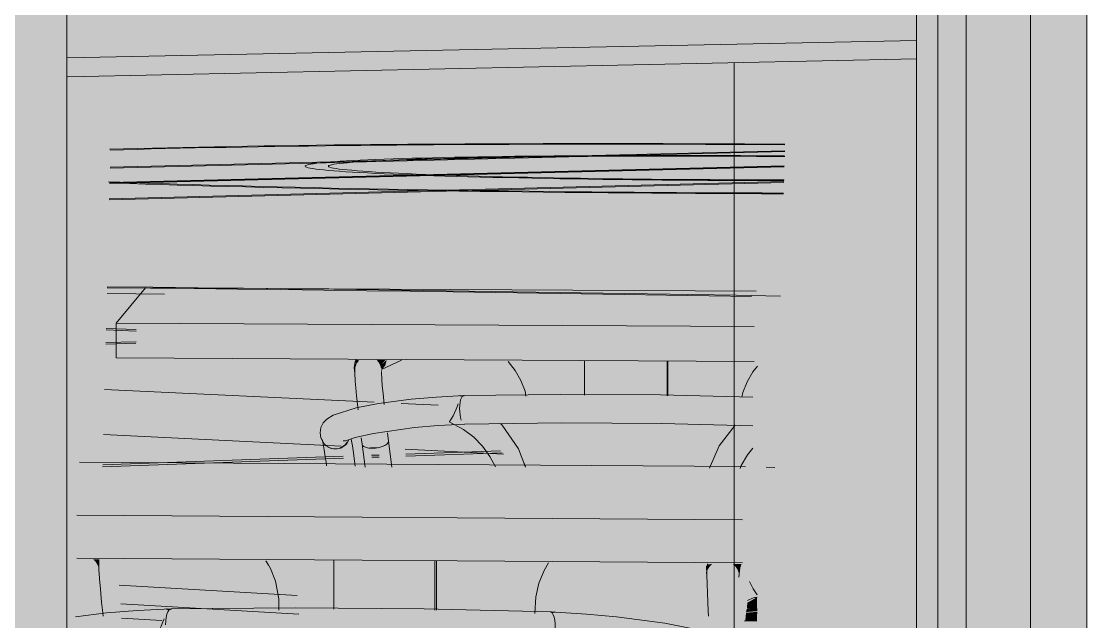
# Model space of a CAD drawing. Header units: inches. Extents: x 30764 to 92544, y -36095 to 66.
# Drawn here: x 30765.7514 to 30765.8084, y 59.9393 to 59.9715 of the extents above; entities that cross this region are included whole.
import ezdxf

# ---------------------------------------------------------------- set-up
doc = ezdxf.new("R2010")
doc.units = ezdxf.units.IN
doc.header["$MEASUREMENT"] = 0
doc.linetypes.add('Dash 1_16_', pattern=[0.125, 0.0625, -0.0625])
for name, color, linetype, lineweight in [('A-FLOR', 192, 'Continuous', 13), ('A-FLOR-CLRS', 90, 'Dash 1_16_', 9), ('A-FLOR-OTLN', 90, 'Continuous', 9), ('A-GLAZ-CURT', 52, 'Continuous', 9), ('A-GLAZ-CWMG', 51, 'Continuous', 9), ('I-FURN', 30, 'Continuous', 9), ('L-SITE-WALL', 31, 'Continuous', 13), ('S-BEAM', 12, 'Continuous', 9)]:
    doc.layers.add(name, color=color, linetype=linetype, lineweight=lineweight)

msp = doc.modelspace()

# ---------------------------------------------------------------- hatches: boundary and pattern name
at = {"layer": 'A-FLOR', "lineweight": 5}
h = msp.add_hatch(color=256, dxfattribs=at)
h.paths.add_polyline_path([(30765.766239, 59.939724), (30765.766143, 59.940735), (30765.756638, 59.941277), (30765.756724, 59.940277), (30765.766186, 59.939728)], flags=0)
h.paths.add_polyline_path([(30765.746217, 59.940887), (30765.746217, 59.941872), (30765.743267, 59.942041), (30765.742877, 59.941081), (30765.743668, 59.941035)], flags=0)
h.paths.add_polyline_path([(30765.740755, 59.941204), (30765.741132, 59.942163), (30765.732711, 59.942643), (30765.732838, 59.941664), (30765.740727, 59.941206)], flags=0)
h.paths.add_polyline_path([(30765.730752, 59.941785), (30765.730604, 59.942764), (30765.707448, 59.944086), (30765.707448, 59.94352), (30765.709186, 59.943321), (30765.712979, 59.942839), (30765.713687, 59.942776), (30765.7307, 59.941788)], flags=0)
at = {"layer": 'A-GLAZ-CURT', "lineweight": 5, "transparency": 33554458}
msp.add_hatch(color=256, dxfattribs=at).paths.add_polyline_path([(30765.753839, 59.873103), (30765.801983, 59.877207), (30765.801983, 60.076217), (30765.753839, 60.078763), (30765.753839, 59.877156)], flags=0)
at = {"layer": 'A-GLAZ-CWMG', "lineweight": 5}
for points in [[(30765.75058, 59.872112), (30765.753821, 59.872389), (30765.753821, 60.079207), (30765.75058, 60.079379), (30765.75058, 59.881053)], [(30765.805428, 59.876813), (30765.808436, 59.87707), (30765.808436, 60.078421), (30765.805428, 60.078585), (30765.805428, 59.880955)], [(30765.805428, 59.876813), (30765.805428, 60.076461), (30765.801983, 60.076217), (30765.801983, 59.877207), (30765.805237, 59.876835)], [(30765.801983, 59.877207), (30765.801983, 60.076217), (30765.799319, 60.076027), (30765.799319, 59.877511)]]:
    msp.add_hatch(color=256, dxfattribs=at).paths.add_polyline_path(points, flags=0)
at = {"layer": 'I-FURN', "lineweight": 5}
for points in [[(30765.79063, 59.953257), (30765.79063, 59.955126), (30765.756474, 59.955317), (30765.756474, 59.953455), (30765.788098, 59.953271)], [(30765.769258, 59.953007), (30765.769329, 59.953174), (30765.769442, 59.953341), (30765.769325, 59.953341), (30765.769274, 59.953085)], [(30765.769282, 59.952333), (30765.769333, 59.952494), (30765.769428, 59.952639), (30765.7697, 59.952827), (30765.769724, 59.952839), (30765.769904, 59.952881), (30765.769841, 59.95334), (30765.769475, 59.953318), (30765.769372, 59.953174), (30765.769294, 59.953007), (30765.769264, 59.952899), (30765.76926, 59.952541)], [(30765.770693, 59.95232), (30765.770623, 59.953096), (30765.770452, 59.953335), (30765.769883, 59.953339), (30765.769904, 59.952881), (30765.77009, 59.952879), (30765.770269, 59.952834), (30765.770428, 59.952749), (30765.770558, 59.952629), (30765.770648, 59.952483)], [(30765.770669, 59.952932), (30765.77073, 59.953142), (30765.770871, 59.953332), (30765.770452, 59.953335), (30765.770565, 59.953199), (30765.770662, 59.952958)], [(30765.770679, 59.952813), (30765.770873, 59.953033), (30765.770958, 59.953331), (30765.770899, 59.953309), (30765.770692, 59.953084), (30765.770678, 59.952837)], [(30765.770706, 59.952838), (30765.771427, 59.953194), (30765.771736, 59.953325), (30765.770958, 59.953331), (30765.770894, 59.953083), (30765.770873, 59.953033), (30765.770726, 59.952857)], [(30765.778435, 59.95141), (30765.779139, 59.951425), (30765.779121, 59.951689), (30765.778544, 59.953114), (30765.778369, 59.953284), (30765.777385, 59.953289), (30765.777992, 59.952504), (30765.778429, 59.951425)], [(30765.779139, 59.951421), (30765.779429, 59.951429), (30765.779309, 59.951967), (30765.779469, 59.951929), (30765.779249, 59.952614), (30765.778892, 59.953281), (30765.778401, 59.953284), (30765.778558, 59.95308), (30765.779121, 59.951689), (30765.779139, 59.951425)], [(30765.789242, 59.951333), (30765.789263, 59.951628), (30765.789885, 59.953092), (30765.789991, 59.953217), (30765.789451, 59.95322), (30765.789045, 59.95229), (30765.789046, 59.951909), (30765.788949, 59.95134), (30765.789078, 59.951337)], [(30765.789948, 59.951313), (30765.790055, 59.951569), (30765.790419, 59.952432), (30765.790596, 59.952712), (30765.790804, 59.952955), (30765.790767, 59.953212), (30765.789991, 59.953217), (30765.789847, 59.953048), (30765.789263, 59.951628), (30765.789268, 59.951332), (30765.789947, 59.951313)], [(30765.769263, 59.95264), (30765.769286, 59.952979), (30765.769342, 59.953125), (30765.769258, 59.953007), (30765.769245, 59.952753), (30765.769262, 59.952642)], [(30765.79056, 59.950682), (30765.790562, 59.951355), (30765.785205, 59.951469), (30765.783306, 59.951494), (30765.776485, 59.951449), (30765.774999, 59.951389), (30765.774914, 59.951208), (30765.774866, 59.950919), (30765.774859, 59.950752), (30765.779555, 59.950817), (30765.785203, 59.950795), (30765.788028, 59.950751)], [(30765.767682, 59.949728), (30765.768593, 59.950029), (30765.769978, 59.950304), (30765.771797, 59.950544), (30765.771872, 59.950915), (30765.77196, 59.951061), (30765.772075, 59.951168), (30765.772209, 59.951229), (30765.770619, 59.951008), (30765.768864, 59.950652), (30765.768056, 59.950369), (30765.767902, 59.950254), (30765.767783, 59.950102), (30765.767708, 59.949923)], [(30765.771797, 59.950544), (30765.773908, 59.950703), (30765.774859, 59.950752), (30765.774914, 59.951208), (30765.774999, 59.951389), (30765.775051, 59.951427), (30765.773632, 59.951349), (30765.772209, 59.951229), (30765.772075, 59.951168), (30765.77196, 59.951061), (30765.771872, 59.950915), (30765.771816, 59.950738)], [(30765.768424, 59.948948), (30765.769293, 59.949232), (30765.771091, 59.949555), (30765.772348, 59.949719), (30765.772205, 59.949762), (30765.772072, 59.949853), (30765.771957, 59.949988), (30765.771815, 59.950345), (30765.771797, 59.950544), (30765.769425, 59.950194), (30765.768273, 59.949924), (30765.767682, 59.949728), (30765.767707, 59.949532), (30765.76778, 59.949348), (30765.767898, 59.949187), (30765.768052, 59.949062), (30765.768277, 59.948972)], [(30765.772348, 59.949719), (30765.774507, 59.949947), (30765.774338, 59.950069), (30765.77495, 59.950125), (30765.774883, 59.950413), (30765.774859, 59.950752), (30765.773219, 59.950667), (30765.771797, 59.950544), (30765.77187, 59.950155), (30765.772072, 59.949853), (30765.772205, 59.949762)], [(30765.777445, 59.947614), (30765.777137, 59.948349), (30765.775959, 59.949671), (30765.775429, 59.949999), (30765.77524, 59.950001), (30765.774945, 59.950143), (30765.774865, 59.950347), (30765.774586, 59.95052), (30765.774369, 59.950111), (30765.774565, 59.949984), (30765.774496, 59.949953), (30765.775666, 59.949122), (30765.776005, 59.948754), (30765.776235, 59.948471), (30765.77676, 59.947619), (30765.777365, 59.947615)], [(30765.790267, 59.949839), (30765.790561, 59.949884), (30765.79056, 59.950682), (30765.785203, 59.950795), (30765.783299, 59.95082), (30765.776731, 59.950781), (30765.774859, 59.950752), (30765.774911, 59.950259), (30765.77495, 59.950125), (30765.775173, 59.950101), (30765.775288, 59.950019), (30765.77537, 59.950035), (30765.775316, 59.950068), (30765.775824, 59.949992), (30765.775852, 59.949989), (30765.776711, 59.94993), (30765.779556, 59.949968), (30765.785205, 59.949945), (30765.78803, 59.9499)], [(30765.767415, 59.949534), (30765.767682, 59.949728), (30765.767708, 59.949923), (30765.767783, 59.950102), (30765.767902, 59.950254), (30765.767603, 59.950024), (30765.767434, 59.949687), (30765.767431, 59.949663)], [(30765.789192, 59.947538), (30765.789498, 59.948269), (30765.790561, 59.949504), (30765.790561, 59.949867), (30765.790027, 59.949845), (30765.789659, 59.94984), (30765.788833, 59.948866), (30765.788252, 59.947544), (30765.789057, 59.947539)], [(30765.76819, 59.948584), (30765.768175, 59.948768), (30765.768424, 59.948948), (30765.768232, 59.94898), (30765.768052, 59.949062), (30765.767898, 59.949187), (30765.76778, 59.949348), (30765.76769, 59.949664), (30765.767682, 59.949728), (30765.767415, 59.949534), (30765.767458, 59.94914), (30765.767616, 59.948852), (30765.767744, 59.948735), (30765.767933, 59.948634), (30765.768103, 59.948595)], [(30765.768424, 59.948948), (30765.768617, 59.948966), (30765.769432, 59.949232), (30765.768482, 59.948967)], [(30765.789925, 59.947533), (30765.790236, 59.948189), (30765.790563, 59.948624), (30765.790561, 59.949492), (30765.789498, 59.948269), (30765.789192, 59.947538), (30765.789904, 59.947533)], [(30765.768403, 59.948176), (30765.768284, 59.948579), (30765.76801, 59.94861), (30765.767803, 59.948703), (30765.767607, 59.948863), (30765.767556, 59.948882), (30765.76764, 59.948577), (30765.767817, 59.948353), (30765.767961, 59.948259), (30765.768152, 59.948192), (30765.768346, 59.948177)], [(30765.768302, 59.948579), (30765.768623, 59.948696), (30765.768757, 59.948805), (30765.768893, 59.948991), (30765.768791, 59.948885), (30765.768623, 59.948725), (30765.768431, 59.948627), (30765.768256, 59.948592), (30765.768065, 59.9486), (30765.768284, 59.948579)], [(30765.76819, 59.948584), (30765.768495, 59.948654), (30765.768669, 59.94876), (30765.768813, 59.948913), (30765.76889, 59.949056), (30765.768617, 59.948966), (30765.768424, 59.948948), (30765.768175, 59.948768)], [(30765.768403, 59.948176), (30765.768634, 59.948241), (30765.768888, 59.948417), (30765.768915, 59.948442), (30765.769052, 59.948702), (30765.769077, 59.94878), (30765.769053, 59.94911), (30765.768915, 59.949027), (30765.768767, 59.948814), (30765.76859, 59.948678), (30765.768341, 59.948589), (30765.768302, 59.948579), (30765.768402, 59.948179)], [(30765.769271, 59.947658), (30765.769083, 59.948944), (30765.769077, 59.94878), (30765.769005, 59.948578), (30765.768817, 59.948353), (30765.768674, 59.948262), (30765.768446, 59.948186), (30765.768403, 59.948176), (30765.76849, 59.947663), (30765.769245, 59.947658)], [(30765.770494, 59.9476), (30765.770363, 59.948626), (30765.770006, 59.948627), (30765.76974, 59.948705), (30765.769636, 59.94884), (30765.769814, 59.947604), (30765.770415, 59.9476)], [(30765.771231, 59.947594), (30765.771033, 59.948917), (30765.770858, 59.948766), (30765.770545, 59.948656), (30765.770363, 59.948624), (30765.770494, 59.9476), (30765.771209, 59.947595)], [(30765.778423, 59.947608), (30765.778321, 59.94786), (30765.778303, 59.94786), (30765.778415, 59.947608)], [(30765.754531, 59.939478), (30765.754886, 59.939523), (30765.754618, 59.942335), (30765.754596, 59.942668), (30765.754535, 59.942669), (30765.754531, 59.939603)], [(30765.754886, 59.939523), (30765.755769, 59.939661), (30765.755489, 59.942354), (30765.755379, 59.942531), (30765.755218, 59.942664), (30765.754596, 59.942668), (30765.754764, 59.940637), (30765.754877, 59.939603)], [(30765.755545, 59.942157), (30765.755534, 59.94266), (30765.755234, 59.942664), (30765.755379, 59.942531), (30765.755502, 59.942308)], [(30765.764643, 59.942266), (30765.764493, 59.942585), (30765.764453, 59.942585), (30765.764625, 59.942297)], [(30765.766004, 59.939945), (30765.765871, 59.941579), (30765.765471, 59.942579), (30765.764515, 59.942585), (30765.76509, 59.94115), (30765.76519, 59.939945), (30765.765978, 59.939945)], [(30765.766457, 59.939944), (30765.76648, 59.94131), (30765.76606, 59.942574), (30765.765471, 59.942579), (30765.765905, 59.941496), (30765.766032, 59.939944), (30765.766423, 59.939944)], [(30765.788575, 59.938574), (30765.789026, 59.942422), (30765.788395, 59.942426), (30765.788252, 59.942295), (30765.788143, 59.942119), (30765.788071, 59.941755), (30765.787759, 59.938799), (30765.788453, 59.938609)], [(30765.78809, 59.941922), (30765.788143, 59.942119), (30765.788271, 59.942313), (30765.788395, 59.942426), (30765.788144, 59.942391), (30765.788135, 59.942312)], [(30765.789402, 59.93816), (30765.789811, 59.941914), (30765.789747, 59.942111), (30765.789601, 59.942313), (30765.78946, 59.942419), (30765.789026, 59.942422), (30765.788575, 59.938574), (30765.789004, 59.938424), (30765.789363, 59.93819)], [(30765.789817, 59.94171), (30765.789866, 59.942414), (30765.789482, 59.942418), (30765.789629, 59.942288), (30765.789747, 59.942111), (30765.789811, 59.941914)], [(30765.789876, 59.942267), (30765.789894, 59.942413), (30765.789883, 59.942413), (30765.789878, 59.942311)], [(30765.788209, 59.939858), (30765.788482, 59.942317), (30765.788086, 59.94232), (30765.788208, 59.939858)], [(30765.790275, 59.94047), (30765.790582, 59.940597), (30765.790798, 59.940638), (30765.790775, 59.940831), (30765.790422, 59.941367), (30765.790378, 59.941378), (30765.790279, 59.940501)], [(30765.779978, 59.939002), (30765.779936, 59.93948), (30765.779874, 59.939705), (30765.779762, 59.93985), (30765.767675, 59.940063), (30765.762049, 59.940037), (30765.759361, 59.940003), (30765.759234, 59.93986), (30765.759146, 59.93956), (30765.759113, 59.939161), (30765.764256, 59.939224), (30765.771894, 59.939184), (30765.777523, 59.939069), (30765.778931, 59.939031)], [(30765.790796, 59.939912), (30765.790774, 59.940616), (30765.790667, 59.940605), (30765.790667, 59.940568), (30765.79026, 59.94034), (30765.790251, 59.940046), (30765.79035, 59.940046), (30765.79043, 59.939976), (30765.790595, 59.939949)], [(30765.754285, 59.938801), (30765.755371, 59.938932), (30765.755396, 59.939173), (30765.755516, 59.939474), (30765.755576, 59.939574), (30765.75572, 59.939708), (30765.755887, 59.939783), (30765.754287, 59.93955), (30765.754285, 59.93892)], [(30765.755371, 59.938932), (30765.757104, 59.939068), (30765.759113, 59.939161), (30765.759146, 59.93956), (30765.759234, 59.93986), (30765.759361, 59.940003), (30765.756426, 59.939825), (30765.755887, 59.939783), (30765.75572, 59.939708), (30765.755516, 59.939474), (30765.755466, 59.939392), (30765.755396, 59.939173)], [(30765.78384, 59.938715), (30765.783817, 59.938957), (30765.78375, 59.939178), (30765.783644, 59.939362), (30765.783506, 59.939498), (30765.783345, 59.939577), (30765.781551, 59.93974), (30765.779762, 59.93985), (30765.779874, 59.939705), (30765.779951, 59.939403), (30765.779978, 59.939002), (30765.782039, 59.938879)], [(30765.789179, 59.93772), (30765.789147, 59.937962), (30765.789056, 59.938186), (30765.788812, 59.938451), (30765.78872, 59.938522), (30765.788498, 59.938611), (30765.787102, 59.93898), (30765.785388, 59.939302), (30765.783345, 59.939577), (30765.783526, 59.939478), (30765.783644, 59.939362), (30765.78375, 59.939178), (30765.783817, 59.938957), (30765.78384, 59.938715), (30765.786167, 59.938412), (30765.787965, 59.938077), (30765.789107, 59.937741)], [(30765.790781, 59.939356), (30765.790795, 59.939858), (30765.790195, 59.939807), (30765.790154, 59.939361), (30765.790177, 59.93936)], [(30765.790201, 59.939847), (30765.790796, 59.939895), (30765.790796, 59.939927), (30765.79041, 59.939993), (30765.7903, 59.940056), (30765.790217, 59.939977), (30765.790203, 59.939867)], [(30765.790751, 59.938276), (30765.790753, 59.939365), (30765.790101, 59.939363), (30765.790004, 59.938282), (30765.790059, 59.938281)]]:
    msp.add_hatch(color=256, dxfattribs=at).paths.add_polyline_path(points, flags=0)
h = msp.add_hatch(color=256, dxfattribs=at)
h.paths.add_polyline_path([(30765.788949, 59.95134), (30765.789049, 59.951965), (30765.78905, 59.952301), (30765.789452, 59.95322), (30765.786114, 59.953198), (30765.786113, 59.951395), (30765.78887, 59.951343)], flags=0)
h.paths.add_polyline_path([(30765.77943, 59.951425), (30765.781652, 59.951429), (30765.781653, 59.953265), (30765.778892, 59.953281), (30765.779284, 59.952504), (30765.779469, 59.951929), (30765.77931, 59.951967), (30765.77943, 59.951426)], flags=0)
h = msp.add_hatch(color=256, dxfattribs=at)
h.paths.add_polyline_path([(30765.785593, 59.913196), (30765.785433, 59.916702), (30765.785371, 59.91668), (30765.785149, 59.916557), (30765.78466, 59.916337), (30765.783381, 59.916074), (30765.782699, 59.915998), (30765.781541, 59.916274), (30765.781541, 59.913239), (30765.785513, 59.913196)], flags=0)
h.paths.add_polyline_path([(30765.785791, 59.921195), (30765.785667, 59.923402), (30765.785114, 59.923394), (30765.782801, 59.923405), (30765.781541, 59.923395), (30765.781541, 59.921388), (30765.784501, 59.921339), (30765.785779, 59.921197)], flags=0)
h.paths.add_polyline_path([(30765.785792, 59.926347), (30765.785848, 59.926411), (30765.78598, 59.926456), (30765.78598, 59.934092), (30765.781541, 59.934109), (30765.781557, 59.927148), (30765.781868, 59.927007), (30765.782622, 59.926817), (30765.783977, 59.926635), (30765.784348, 59.926588), (30765.785325, 59.926497), (30765.785679, 59.926394), (30765.785742, 59.926368)], flags=0)
h.paths.add_polyline_path([(30765.78598, 59.951427), (30765.78598, 59.95327), (30765.781541, 59.953296), (30765.781541, 59.951459), (30765.785805, 59.95143)], flags=0)
h = msp.add_hatch(color=256, dxfattribs=at)
h.paths.add_polyline_path([(30765.770179, 59.948616), (30765.770363, 59.948626), (30765.770254, 59.949324), (30765.769596, 59.949174), (30765.769665, 59.948767), (30765.769857, 59.948657), (30765.770006, 59.948627)], flags=0)
h.paths.add_polyline_path([(30765.769422, 59.95068), (30765.770103, 59.950826), (30765.769904, 59.952881), (30765.769724, 59.952839), (30765.769562, 59.952756), (30765.769428, 59.952639), (30765.769333, 59.952494), (30765.769282, 59.952333), (30765.76929, 59.952043), (30765.769416, 59.95073)], flags=0)
h = msp.add_hatch(color=256, dxfattribs=at)
h.paths.add_polyline_path([(30765.770363, 59.948626), (30765.770794, 59.948739), (30765.770967, 59.948839), (30765.771052, 59.948995), (30765.770956, 59.949442), (30765.770279, 59.949307), (30765.770295, 59.949177)], flags=0)
h.paths.add_polyline_path([(30765.770104, 59.950816), (30765.770824, 59.950956), (30765.770648, 59.952483), (30765.770558, 59.952629), (30765.770428, 59.952749), (30765.770269, 59.952834), (30765.77009, 59.952879), (30765.769904, 59.952881), (30765.770103, 59.950826)], flags=0)
h = msp.add_hatch(color=256, dxfattribs=at)
h.paths.add_polyline_path([(30765.778424, 59.95141), (30765.778424, 59.951437), (30765.77842, 59.951425)], flags=0)
h.paths.add_polyline_path([(30765.778072, 59.952306), (30765.777874, 59.952707), (30765.777831, 59.952707), (30765.777988, 59.952447)], flags=0)
h = msp.add_hatch(color=256, dxfattribs=at)
h.paths.add_polyline_path([(30765.778393, 59.947608), (30765.778123, 59.948283), (30765.777769, 59.948989), (30765.77698, 59.949934), (30765.776078, 59.949957), (30765.775429, 59.949999), (30765.776038, 59.949622), (30765.777137, 59.948349), (30765.777445, 59.947614), (30765.778367, 59.947608)], flags=0)
h.paths.add_polyline_path([(30765.774899, 59.950326), (30765.774859, 59.950752), (30765.774861, 59.951208), (30765.774586, 59.95052), (30765.774883, 59.950336)], flags=0)
h = msp.add_hatch(color=256, dxfattribs=at)
h.paths.add_polyline_path([(30765.787731, 59.93582), (30765.78785, 59.936816), (30765.787378, 59.936923), (30765.786029, 59.937171), (30765.784394, 59.937398), (30765.782435, 59.9376), (30765.780986, 59.937695), (30765.78032, 59.9373), (30765.779922, 59.937015), (30765.77944, 59.936568), (30765.77929, 59.936333), (30765.779305, 59.935886), (30765.78772, 59.93582)], flags=0)
h.paths.add_polyline_path([(30765.788072, 59.938686), (30765.788175, 59.939862), (30765.788072, 59.942319), (30765.779917, 59.942369), (30765.77976, 59.942052), (30765.779296, 59.940828), (30765.779226, 59.939658), (30765.781536, 59.939555), (30765.783398, 59.939406), (30765.784726, 59.939254), (30765.786813, 59.938933), (30765.788059, 59.938689)], flags=0)
h.paths.add_polyline_path([(30765.788242, 59.947543), (30765.78849, 59.948209), (30765.788941, 59.949015), (30765.789556, 59.949803), (30765.789612, 59.949856), (30765.784767, 59.94995), (30765.780524, 59.949967), (30765.77698, 59.949934), (30765.777563, 59.949253), (30765.777857, 59.94884), (30765.77846, 59.947607), (30765.788224, 59.947544)], flags=0)
h = msp.add_hatch(color=256, dxfattribs=at)
h.paths.add_polyline_path([(30765.788249, 59.947543), (30765.788442, 59.947983), (30765.788653, 59.948523), (30765.788345, 59.94786), (30765.788242, 59.947543)], flags=0)
h.paths.add_polyline_path([(30765.788833, 59.948866), (30765.789516, 59.949672), (30765.789413, 59.949667), (30765.78885, 59.948889)], flags=0)
h = msp.add_hatch(color=256, dxfattribs=at)
h.paths.add_polyline_path([(30765.768481, 59.947664), (30765.768403, 59.948176), (30765.768204, 59.948179), (30765.767916, 59.948285), (30765.767745, 59.948423), (30765.76764, 59.948577), (30765.767623, 59.948577), (30765.76772, 59.947797), (30765.767768, 59.947668), (30765.768434, 59.947664)], flags=0)
h.paths.add_polyline_path([(30765.76764, 59.948352), (30765.767658, 59.948379), (30765.767627, 59.948431)], flags=0)
h = msp.add_hatch(color=256, dxfattribs=at)
h.paths.add_polyline_path([(30765.789999, 59.942484), (30765.789999, 59.944784), (30765.75436, 59.945029), (30765.75436, 59.942739), (30765.788884, 59.942492)], flags=0)
h.paths.add_polyline_path([(30765.745058, 59.942805), (30765.745058, 59.945093), (30765.737064, 59.945148), (30765.737064, 59.942862), (30765.739609, 59.942844)], flags=0)
h = msp.add_hatch(color=256, dxfattribs=at)
h.paths.add_polyline_path([(30765.777985, 59.928638), (30765.777957, 59.928693), (30765.778009, 59.928693), (30765.777885, 59.929176), (30765.777806, 59.930584), (30765.777892, 59.930609), (30765.7778, 59.932866), (30765.777669, 59.932838), (30765.777603, 59.933191), (30765.777555, 59.932275), (30765.777693, 59.92864), (30765.777926, 59.928638)], flags=0)
h.paths.add_polyline_path([(30765.777597, 59.939778), (30765.777597, 59.939778), (30765.777552, 59.939779)], flags=0)
h.paths.add_polyline_path([(30765.777597, 59.939798), (30765.777553, 59.940959), (30765.777992, 59.942399), (30765.777904, 59.942393), (30765.777914, 59.942472), (30765.777808, 59.94249), (30765.773773, 59.942519), (30765.773772, 59.939886), (30765.777552, 59.9398)], flags=0)
h.paths.add_polyline_path([(30765.76827, 59.939942), (30765.768272, 59.942558), (30765.766204, 59.942573), (30765.766308, 59.942298), (30765.766083, 59.942559), (30765.76648, 59.94131), (30765.766479, 59.939944), (30765.767991, 59.939942)], flags=0)
h = msp.add_hatch(color=256, dxfattribs=at)
h.paths.add_polyline_path([(30765.773539, 59.893829), (30765.773539, 59.918724), (30765.772463, 59.918722), (30765.768118, 59.918766), (30765.768118, 59.893901), (30765.773473, 59.89383)], flags=0)
h.paths.add_polyline_path([(30765.773539, 59.939945), (30765.773539, 59.942576), (30765.768118, 59.942614), (30765.768118, 59.94), (30765.772687, 59.939957), (30765.773473, 59.939946)], flags=0)
h = msp.add_hatch(color=256, dxfattribs=at)
h.paths.add_polyline_path([(30765.773539, 59.893829), (30765.773627, 59.894393), (30765.773627, 59.918718), (30765.773539, 59.918716), (30765.773539, 59.894402)], flags=0)
h.paths.add_polyline_path([(30765.773627, 59.939939), (30765.773627, 59.94257), (30765.773539, 59.942576), (30765.773539, 59.939945)], flags=0)
h = msp.add_hatch(color=256, dxfattribs=at)
h.paths.add_polyline_path([(30765.77805, 59.939769), (30765.778012, 59.939771), (30765.778012, 59.93977)], flags=0)
h.paths.add_polyline_path([(30765.778051, 59.939786), (30765.778169, 59.941406), (30765.778614, 59.942485), (30765.778031, 59.942489), (30765.777909, 59.942211), (30765.777553, 59.940959), (30765.777634, 59.939797), (30765.77801, 59.939787)], flags=0)
h = msp.add_hatch(color=256, dxfattribs=at)
h.paths.add_polyline_path([(30765.77892, 59.939752), (30765.77888, 59.939754), (30765.778906, 59.939752)], flags=0)
h.paths.add_polyline_path([(30765.778921, 59.939762), (30765.779032, 59.941091), (30765.779575, 59.942477), (30765.778614, 59.942485), (30765.778169, 59.941406), (30765.778066, 59.939786), (30765.778907, 59.939763)], flags=0)
at = {"layer": 'L-SITE-WALL', "lineweight": 5}
h = msp.add_hatch(color=256, dxfattribs=at)
h.paths.add_polyline_path([(30765.789559, 59.876619), (30765.799341, 59.877497), (30765.799341, 59.969466), (30765.789559, 59.969247), (30765.789559, 59.877022)], flags=0)
h.paths.add_polyline_path([(30765.799341, 59.975961), (30765.799341, 60.071196), (30765.790649, 60.071649), (30765.790649, 60.07146), (30765.791445, 60.070576), (30765.791341, 60.070395), (30765.789559, 60.070486), (30765.789559, 59.976132), (30765.791388, 59.976139), (30765.795146, 59.976055)], flags=0)
h.paths.add_polyline_path([(30765.799341, 60.081081), (30765.799341, 60.174778), (30765.789559, 60.17603), (30765.789559, 60.138793), (30765.793235, 60.138628), (30765.793236, 60.135785), (30765.789559, 60.135317), (30765.789559, 60.081662), (30765.798491, 60.081132)], flags=0)
at = {"layer": 'S-BEAM', "lineweight": 5}
h = msp.add_hatch(color=256, dxfattribs=at)
h.paths.add_polyline_path([(30765.626815, 59.96691), (30765.683514, 59.968071), (30765.683514, 59.97347), (30765.626815, 59.972505), (30765.626815, 59.970752)], flags=0)
h.paths.add_polyline_path([(30765.692934, 59.968264), (30765.744562, 59.969322), (30765.744562, 59.974509), (30765.692934, 59.97363)], flags=0)
h.paths.add_polyline_path([(30765.753854, 59.969512), (30765.79932, 59.970443), (30765.79932, 59.975441), (30765.753854, 59.974667)], flags=0)
h = msp.add_hatch(color=256, dxfattribs=at)
h.paths.add_polyline_path([(30765.626816, 59.96582), (30765.683516, 59.967019), (30765.683514, 59.968071), (30765.626815, 59.96691)], flags=0)
h.paths.add_polyline_path([(30765.692936, 59.967218), (30765.744567, 59.96831), (30765.744562, 59.969322), (30765.692934, 59.968264)], flags=0)
h.paths.add_polyline_path([(30765.753858, 59.968507), (30765.799326, 59.969469), (30765.79932, 59.970443), (30765.753854, 59.969512)], flags=0)

# ---------------------------------------------------------------- linework, layer by layer
at = {"layer": 'A-FLOR'}
for p, q in [((30765.756638, 59.941277), (30765.766162, 59.940733)), ((30765.766244, 59.939724), (30765.756724, 59.940277))]:
    msp.add_line(p, q, dxfattribs=at)
at = {"layer": 'A-FLOR-CLRS', "linetype": 'Continuous'}
for p, q in [((30765.77029, 59.951076), (30765.755848, 59.951754)), ((30765.773715, 59.950915), (30765.771735, 59.951008)), ((30765.768518, 59.948728), (30765.755788, 59.949356)), ((30765.770508, 59.94863), (30765.770112, 59.94865)), ((30765.777201, 59.9483), (30765.771952, 59.948559)), ((30765.791741, 59.947584), (30765.791274, 59.947607)), ((30765.75676, 59.939527), (30765.758917, 59.9394))]:
    msp.add_line(p, q, dxfattribs=at)
at = {"layer": 'A-FLOR-OTLN'}
for p, q in [((30765.792265, 59.964497), (30765.756143, 59.963613)), ((30765.792267, 59.964547), (30765.756144, 59.963664)), ((30765.79224, 59.963688), (30765.756122, 59.962784)), ((30765.792241, 59.963714), (30765.756123, 59.962811)), ((30765.792242, 59.96374), (30765.756124, 59.962837)), ((30765.792216, 59.962896), (30765.756102, 59.961972)), ((30765.792214, 59.962842), (30765.756101, 59.961917)), ((30765.755928, 59.954953), (30765.757548, 59.954882)), ((30765.75593, 59.955036), (30765.75755, 59.954965)), ((30765.757532, 59.954238), (30765.755909, 59.954188)), ((30765.757534, 59.954318), (30765.755911, 59.954269)), ((30765.768636, 59.948079), (30765.755745, 59.947625)), ((30765.768623, 59.948183), (30765.755748, 59.947731)), ((30765.770545, 59.948251), (30765.770148, 59.948237)), ((30765.770556, 59.948147), (30765.770161, 59.948133)), ((30765.77705, 59.94848), (30765.771974, 59.948301)), ((30765.777135, 59.948379), (30765.771982, 59.948197))]:
    msp.add_line(p, q, dxfattribs=at)
for points in [[(30765.792281, 59.964898, 0), (30765.791195, 59.964905, 0), (30765.790109, 59.964911, 0), (30765.789022, 59.964916, 0), (30765.787935, 59.96492, 0), (30765.78685, 59.964923, 0), (30765.785765, 59.964926, 0), (30765.784683, 59.964928, 0), (30765.783604, 59.964929, 0), (30765.782528, 59.964929, 0), (30765.781455, 59.964929, 0), (30765.780388, 59.964928, 0), (30765.779325, 59.964926, 0), (30765.778268, 59.964923, 0), (30765.777217, 59.964919, 0), (30765.776174, 59.964915, 0), (30765.775138, 59.96491, 0), (30765.774109, 59.964904, 0), (30765.77309, 59.964897, 0), (30765.77208, 59.96489, 0), (30765.771079, 59.964881, 0), (30765.770089, 59.964872, 0), (30765.76911, 59.964863, 0), (30765.768143, 59.964852, 0), (30765.767188, 59.964841, 0), (30765.766245, 59.964829, 0), (30765.765315, 59.964816, 0), (30765.764399, 59.964803, 0), (30765.763498, 59.964788, 0), (30765.762611, 59.964773, 0), (30765.76174, 59.964758, 0), (30765.760884, 59.964741, 0), (30765.760045, 59.964724, 0), (30765.759223, 59.964707, 0), (30765.758418, 59.964688, 0), (30765.757631, 59.964669, 0), (30765.756862, 59.964649, 0), (30765.756112, 59.964629, 0)], [(30765.79228, 59.964864, 0), (30765.791216, 59.96487, 0), (30765.790151, 59.964876, 0), (30765.789085, 59.964881, 0), (30765.78802, 59.964885, 0), (30765.786956, 59.964889, 0), (30765.785893, 59.964891, 0), (30765.784831, 59.964893, 0), (30765.783773, 59.964894, 0), (30765.782718, 59.964895, 0), (30765.781667, 59.964894, 0), (30765.78062, 59.964893, 0), (30765.779578, 59.964891, 0), (30765.778542, 59.964888, 0), (30765.777512, 59.964885, 0), (30765.776489, 59.96488, 0), (30765.775473, 59.964875, 0), (30765.774466, 59.96487, 0), (30765.773467, 59.964863, 0), (30765.772477, 59.964856, 0), (30765.771497, 59.964847, 0), (30765.770527, 59.964838, 0), (30765.769568, 59.964829, 0), (30765.768621, 59.964818, 0), (30765.767686, 59.964807, 0), (30765.766763, 59.964795, 0), (30765.765853, 59.964783, 0), (30765.764957, 59.964769, 0), (30765.764076, 59.964755, 0), (30765.763208, 59.964741, 0), (30765.762357, 59.964725, 0), (30765.761521, 59.964709, 0), (30765.760701, 59.964692, 0), (30765.759898, 59.964675, 0), (30765.759112, 59.964657, 0), (30765.758344, 59.964638, 0), (30765.757594, 59.964618, 0), (30765.756863, 59.964598, 0), (30765.756151, 59.964577, 0)], [(30765.792259, 59.964264, 0), (30765.791476, 59.964271, 0), (30765.790691, 59.964276, 0), (30765.789904, 59.964281, 0), (30765.789116, 59.964285, 0), (30765.788328, 59.964288, 0), (30765.787541, 59.96429, 0), (30765.786755, 59.964292, 0), (30765.785973, 59.964293, 0), (30765.785194, 59.964293, 0), (30765.78442, 59.964292, 0), (30765.783652, 59.96429, 0), (30765.78289, 59.964287, 0), (30765.782136, 59.964284, 0), (30765.78139, 59.964279, 0), (30765.780653, 59.964274, 0), (30765.779927, 59.964268, 0), (30765.779212, 59.964262, 0), (30765.778509, 59.964254, 0), (30765.777818, 59.964246, 0), (30765.777142, 59.964237, 0), (30765.776479, 59.964227, 0), (30765.775833, 59.964216, 0), (30765.775202, 59.964205, 0), (30765.774588, 59.964193, 0), (30765.773992, 59.96418, 0), (30765.773415, 59.964167, 0), (30765.772856, 59.964153, 0), (30765.772318, 59.964138, 0), (30765.7718, 59.964122, 0), (30765.771303, 59.964106, 0), (30765.770828, 59.96409, 0), (30765.770376, 59.964072, 0), (30765.769947, 59.964054, 0), (30765.769541, 59.964036, 0), (30765.76916, 59.964017, 0), (30765.768803, 59.963998, 0), (30765.768471, 59.963978, 0), (30765.768165, 59.963957, 0), (30765.767886, 59.963936, 0), (30765.767632, 59.963915, 0), (30765.767405, 59.963893, 0), (30765.767206, 59.963871, 0), (30765.767034, 59.963849, 0), (30765.766889, 59.963826, 0), (30765.766773, 59.963803, 0), (30765.766685, 59.96378, 0), (30765.766625, 59.963757, 0), (30765.766593, 59.963733, 0), (30765.76659, 59.96371, 0), (30765.766616, 59.963686, 0), (30765.76667, 59.963662, 0), (30765.766753, 59.963638, 0), (30765.766864, 59.963614, 0), (30765.767004, 59.96359, 0), (30765.767172, 59.963566, 0), (30765.767369, 59.963542, 0), (30765.767593, 59.963518, 0), (30765.767845, 59.963494, 0), (30765.768125, 59.96347, 0), (30765.768431, 59.963447, 0), (30765.768765, 59.963423, 0), (30765.769125, 59.9634, 0), (30765.769511, 59.963378, 0), (30765.769923, 59.963355, 0), (30765.77036, 59.963333, 0), (30765.770821, 59.963311, 0), (30765.771306, 59.96329, 0), (30765.771815, 59.963269, 0), (30765.772346, 59.963249, 0), (30765.7729, 59.963228, 0), (30765.773474, 59.963209, 0), (30765.77407, 59.96319, 0), (30765.774685, 59.963172, 0), (30765.77532, 59.963154, 0), (30765.775973, 59.963136, 0), (30765.776643, 59.96312, 0), (30765.77733, 59.963104, 0), (30765.778033, 59.963088, 0), (30765.77875, 59.963074, 0), (30765.779482, 59.96306, 0), (30765.780226, 59.963047, 0), (30765.780982, 59.963034, 0), (30765.781749, 59.963023, 0), (30765.782526, 59.963012, 0), (30765.783311, 59.963002, 0), (30765.784105, 59.962993, 0), (30765.784905, 59.962984, 0), (30765.78571, 59.962977, 0), (30765.786521, 59.96297, 0), (30765.787334, 59.962964, 0), (30765.788151, 59.962959, 0), (30765.788968, 59.962955, 0), (30765.789785, 59.962952, 0), (30765.790602, 59.962949, 0), (30765.791417, 59.962948, 0), (30765.792228, 59.962947, 0)], [(30765.79227, 59.964228, 0), (30765.791511, 59.964234, 0), (30765.79075, 59.96424, 0), (30765.789986, 59.964245, 0), (30765.789221, 59.964249, 0), (30765.788456, 59.964252, 0), (30765.787692, 59.964254, 0), (30765.78693, 59.964256, 0), (30765.78617, 59.964257, 0), (30765.785414, 59.964256, 0), (30765.784663, 59.964256, 0), (30765.783917, 59.964254, 0), (30765.783178, 59.964251, 0), (30765.782447, 59.964248, 0), (30765.781724, 59.964244, 0), (30765.78101, 59.964238, 0), (30765.780307, 59.964233, 0), (30765.779615, 59.964226, 0), (30765.778935, 59.964219, 0), (30765.778268, 59.96421, 0), (30765.777615, 59.964201, 0), (30765.776977, 59.964192, 0), (30765.776354, 59.964181, 0), (30765.775748, 59.96417, 0), (30765.775159, 59.964158, 0), (30765.774588, 59.964145, 0), (30765.774036, 59.964132, 0), (30765.773503, 59.964118, 0), (30765.77299, 59.964103, 0), (30765.772498, 59.964088, 0), (30765.772028, 59.964072, 0), (30765.771579, 59.964055, 0), (30765.771154, 59.964038, 0), (30765.770752, 59.96402, 0), (30765.770373, 59.964002, 0), (30765.77002, 59.963983, 0), (30765.769691, 59.963964, 0), (30765.769388, 59.963945, 0), (30765.76911, 59.963924, 0), (30765.768859, 59.963904, 0), (30765.768634, 59.963883, 0), (30765.768437, 59.963862, 0), (30765.768266, 59.96384, 0), (30765.768124, 59.963818, 0), (30765.768009, 59.963796, 0), (30765.767922, 59.963773, 0), (30765.767863, 59.963751, 0), (30765.767833, 59.963728, 0), (30765.767831, 59.963705, 0), (30765.767858, 59.963682, 0), (30765.767913, 59.963659, 0), (30765.767996, 59.963635, 0), (30765.768108, 59.963612, 0), (30765.768248, 59.963589, 0), (30765.768417, 59.963565, 0), (30765.768613, 59.963542, 0), (30765.768837, 59.963519, 0), (30765.769089, 59.963496, 0), (30765.769368, 59.963473, 0), (30765.769674, 59.96345, 0), (30765.770007, 59.963428, 0), (30765.770365, 59.963406, 0), (30765.770749, 59.963384, 0), (30765.771159, 59.963362, 0), (30765.771593, 59.963341, 0), (30765.772052, 59.96332, 0), (30765.772534, 59.963299, 0), (30765.773038, 59.963279, 0), (30765.773565, 59.96326, 0), (30765.774114, 59.96324, 0), (30765.774684, 59.963222, 0), (30765.775273, 59.963204, 0), (30765.775882, 59.963186, 0), (30765.776509, 59.963169, 0), (30765.777154, 59.963153, 0), (30765.777816, 59.963137, 0), (30765.778493, 59.963122, 0), (30765.779185, 59.963108, 0), (30765.779891, 59.963094, 0), (30765.78061, 59.963082, 0), (30765.781341, 59.963069, 0), (30765.782083, 59.963058, 0), (30765.782835, 59.963048, 0), (30765.783596, 59.963038, 0), (30765.784364, 59.963029, 0), (30765.785139, 59.963021, 0), (30765.78592, 59.963013, 0), (30765.786705, 59.963007, 0), (30765.787493, 59.963001, 0), (30765.788284, 59.962997, 0), (30765.789076, 59.962993, 0), (30765.789868, 59.96299, 0), (30765.790658, 59.962988, 0), (30765.791447, 59.962986, 0), (30765.792232, 59.962986, 0)], [(30765.756067, 59.962888, 0), (30765.756691, 59.962865, 0), (30765.75733, 59.962841, 0)], [(30765.756105, 59.962829, 0), (30765.756255, 59.962823, 0), (30765.756406, 59.962818, 0)], [(30765.756406, 59.962818, 0), (30765.757208, 59.96279, 0), (30765.758032, 59.962762, 0), (30765.758878, 59.962734, 0), (30765.759744, 59.962708, 0), (30765.760631, 59.962681, 0), (30765.761538, 59.962656, 0), (30765.762464, 59.962631, 0), (30765.763408, 59.962606, 0), (30765.76437, 59.962583, 0), (30765.76535, 59.962559, 0), (30765.766347, 59.962537, 0), (30765.767359, 59.962515, 0), (30765.768387, 59.962494, 0), (30765.769429, 59.962474, 0), (30765.770486, 59.962455, 0), (30765.771556, 59.962436, 0), (30765.772638, 59.962418, 0), (30765.773732, 59.9624, 0), (30765.774837, 59.962384, 0), (30765.775952, 59.962368, 0), (30765.777077, 59.962354, 0), (30765.778211, 59.96234, 0), (30765.779352, 59.962326, 0), (30765.780501, 59.962314, 0), (30765.781656, 59.962303, 0), (30765.782816, 59.962292, 0), (30765.783981, 59.962283, 0), (30765.78515, 59.962274, 0), (30765.786322, 59.962266, 0), (30765.787497, 59.962259, 0), (30765.788672, 59.962253, 0), (30765.789848, 59.962248, 0), (30765.791024, 59.962244, 0), (30765.792199, 59.96224, 0)], [(30765.75733, 59.962841, 0), (30765.758112, 59.962813, 0), (30765.758915, 59.962786, 0), (30765.75974, 59.96276, 0), (30765.760584, 59.962734, 0), (30765.761449, 59.962708, 0), (30765.762332, 59.962683, 0), (30765.763234, 59.962659, 0), (30765.764155, 59.962635, 0), (30765.765093, 59.962612, 0), (30765.766048, 59.96259, 0), (30765.767019, 59.962568, 0), (30765.768005, 59.962547, 0), (30765.769007, 59.962526, 0), (30765.770023, 59.962507, 0), (30765.771052, 59.962488, 0), (30765.772094, 59.962469, 0), (30765.773149, 59.962452, 0), (30765.774214, 59.962435, 0), (30765.775291, 59.962419, 0), (30765.776377, 59.962404, 0), (30765.777473, 59.96239, 0), (30765.778577, 59.962376, 0), (30765.779689, 59.962363, 0), (30765.780807, 59.962351, 0), (30765.781932, 59.96234, 0), (30765.783062, 59.96233, 0), (30765.784197, 59.962321, 0), (30765.785335, 59.962312, 0), (30765.786476, 59.962305, 0), (30765.787619, 59.962298, 0), (30765.788764, 59.962292, 0), (30765.789909, 59.962287, 0), (30765.791053, 59.962283, 0), (30765.792197, 59.96228, 0)], [(30765.790483, 59.956737, 0), (30765.788217, 59.956776, 0), (30765.785945, 59.956814, 0), (30765.783667, 59.956851, 0), (30765.781385, 59.956887, 0), (30765.779097, 59.956921, 0), (30765.776804, 59.956955, 0), (30765.774507, 59.956987, 0), (30765.772205, 59.957019, 0), (30765.769899, 59.957049, 0), (30765.76759, 59.957078, 0), (30765.765276, 59.957107, 0), (30765.76296, 59.957134, 0), (30765.76064, 59.95716, 0), (30765.758317, 59.957185, 0), (30765.755992, 59.957209, 0)], [(30765.792046, 59.956765, 0), (30765.789679, 59.956806, 0), (30765.787305, 59.956846, 0), (30765.784926, 59.956885, 0), (30765.78254, 59.956923, 0), (30765.780149, 59.956959, 0), (30765.777753, 59.956995, 0), (30765.775352, 59.957029, 0), (30765.772946, 59.957062, 0), (30765.770535, 59.957094, 0), (30765.768121, 59.957125, 0), (30765.765702, 59.957154, 0), (30765.76328, 59.957183, 0), (30765.760854, 59.95721, 0), (30765.758425, 59.957236, 0), (30765.755993, 59.957261, 0)], [(30765.759062, 59.956861, 0), (30765.757526, 59.956878, 0), (30765.755988, 59.956894, 0)]]:
    msp.add_polyline3d(points, dxfattribs=at)
at = {"layer": 'A-GLAZ-CURT'}
for p, q in [((30765.800459, 60.076108), (30765.800459, 59.877381)), ((30765.801983, 59.877207), (30765.801983, 60.076217))]:
    msp.add_line(p, q, dxfattribs=at)
at = {"layer": 'A-GLAZ-CWMG'}
for p, q in [((30765.753821, 60.079207), (30765.753821, 59.872389)), ((30765.805428, 59.876813), (30765.805428, 60.078585)), ((30765.808436, 59.87707), (30765.808436, 60.078421)), ((30765.799319, 59.877511), (30765.799319, 60.076027))]:
    msp.add_line(p, q, dxfattribs=at)
at = {"layer": 'I-FURN'}
for p, q in [((30765.758043, 59.957207), (30765.756474, 59.955317)), ((30765.790746, 59.957032), (30765.758043, 59.957207)), ((30765.756474, 59.955317), (30765.79063, 59.955126)), ((30765.756474, 59.953455), (30765.756474, 59.955317)), ((30765.79063, 59.953257), (30765.756474, 59.953455)), ((30765.771754, 59.953325), (30765.770685, 59.952834)), ((30765.781541, 59.951459), (30765.781541, 59.953296)), ((30765.78598, 59.951427), (30765.78598, 59.95327)), ((30765.786008, 59.953267), (30765.786008, 59.951424)), ((30765.76922, 59.952928), (30765.769256, 59.952654)), ((30765.769235, 59.952827), (30765.769258, 59.952654)), ((30765.770629, 59.953085), (30765.770673, 59.952911)), ((30765.770677, 59.952786), (30765.770671, 59.952728)), ((30765.770672, 59.952688), (30765.770694, 59.952288)), ((30765.7749, 59.95144), (30765.774872, 59.951425)), ((30765.77498, 59.951397), (30765.774899, 59.95144)), ((30765.774908, 59.951406), (30765.774901, 59.95144)), ((30765.770995, 59.949449), (30765.771051, 59.949002)), ((30765.767994, 59.948609), (30765.767931, 59.948628)), ((30765.768622, 59.94902), (30765.768744, 59.949014)), ((30765.769075, 59.949013), (30765.769045, 59.949108)), ((30765.769594, 59.949174), (30765.769637, 59.948833)), ((30765.769637, 59.948833), (30765.769636, 59.94884)), ((30765.769794, 59.947604), (30765.769636, 59.948835)), ((30765.771051, 59.948999), (30765.771231, 59.947595)), ((30765.790173, 59.947642), (30765.754499, 59.947874)), ((30765.75436, 59.945029), (30765.789999, 59.944784)), ((30765.789999, 59.942484), (30765.75436, 59.942739)), ((30765.768118, 59.94), (30765.768118, 59.942614)), ((30765.773539, 59.939945), (30765.773539, 59.942576)), ((30765.773627, 59.94257), (30765.773627, 59.939939)), ((30765.78988, 59.942268), (30765.789905, 59.942414)), ((30765.788084, 59.94232), (30765.788172, 59.939901)), ((30765.765188, 59.939945), (30765.765186, 59.940557)), ((30765.754286, 59.939594), (30765.75596, 59.939797)), ((30765.759176, 59.940021), (30765.759146, 59.940005)), ((30765.759267, 59.939969), (30765.759175, 59.940021)), ((30765.759184, 59.939977), (30765.759178, 59.94002)), ((30765.779839, 59.93981), (30765.779954, 59.939865)), ((30765.779954, 59.939865), (30765.779938, 59.939821)), ((30765.779995, 59.939848), (30765.779955, 59.939865)), ((30765.788172, 59.939901), (30765.788182, 59.939632)), ((30765.790101, 59.93937), (30765.790752, 59.939365))]:
    msp.add_line(p, q, dxfattribs=at)
for points in [[(30765.76934, 59.953342, 0), (30765.769274, 59.953262, 0), (30765.76922, 59.952928, 0)], [(30765.769441, 59.953318, 0), (30765.769329, 59.953174, 0), (30765.769258, 59.953007, 0), (30765.769235, 59.952827, 0)], [(30765.770455, 59.953339, 0), (30765.770537, 59.953248, 0), (30765.770628, 59.953088, 0)], [(30765.777462, 59.953266, 0), (30765.77784, 59.952779, 0), (30765.778143, 59.952247, 0), (30765.778363, 59.951679, 0), (30765.77841, 59.95141, 0)], [(30765.769256, 59.952888, 0), (30765.769252, 59.952655, 0), (30765.769274, 59.9522, 0)], [(30765.790803, 59.95301, 0), (30765.790561, 59.952703, 0), (30765.790255, 59.952172, 0), (30765.790032, 59.951606, 0), (30765.78997, 59.951343, 0)], [(30765.769274, 59.9522, 0), (30765.769302, 59.951849, 0), (30765.769342, 59.951419, 0), (30765.769404, 59.950815, 0), (30765.769419, 59.950674, 0)], [(30765.770694, 59.952288, 0), (30765.77072, 59.951966, 0), (30765.77076, 59.951546, 0), (30765.770821, 59.950956, 0)], [(30765.775076, 59.951432, 0), (30765.780257, 59.951502, 0), (30765.785607, 59.951477, 0), (30765.790561, 59.951357, 0)], [(30765.768098, 59.950391, 0), (30765.769312, 59.950777, 0), (30765.770523, 59.951009, 0), (30765.772261, 59.951238, 0)], [(30765.772261, 59.951238, 0), (30765.773621, 59.951356, 0), (30765.775075, 59.951432, 0)], [(30765.774586, 59.95052, 0), (30765.774667, 59.9507, 0), (30765.774743, 59.950884, 0), (30765.774786, 59.950995, 0)], [(30765.774859, 59.950752, 0), (30765.774866, 59.950919, 0), (30765.774884, 59.951074, 0), (30765.774914, 59.951208, 0), (30765.774953, 59.951315, 0), (30765.774999, 59.951389, 0), (30765.775051, 59.951427, 0), (30765.775106, 59.951427, 0)], [(30765.767386, 59.949446, 0), (30765.767432, 59.949728, 0), (30765.767558, 59.949973, 0), (30765.767749, 59.950177, 0), (30765.768098, 59.950391, 0)], [(30765.774322, 59.95005, 0), (30765.774369, 59.950111, 0), (30765.774432, 59.950215, 0), (30765.774506, 59.950354, 0), (30765.774586, 59.95052, 0)], [(30765.77495, 59.950125, 0), (30765.774911, 59.950259, 0), (30765.774883, 59.950413, 0), (30765.774865, 59.95058, 0), (30765.774859, 59.950752, 0)], [(30765.772436, 59.949719, 0), (30765.773711, 59.949829, 0), (30765.775131, 59.949902, 0)], [(30765.776779, 59.947619, 0), (30765.776482, 59.94818, 0), (30765.776088, 59.948719, 0), (30765.775615, 59.949202, 0), (30765.775072, 59.949617, 0), (30765.774294, 59.950035, 0)], [(30765.77513, 59.949902, 0), (30765.780328, 59.949969, 0), (30765.785695, 59.949941, 0), (30765.790561, 59.949823, 0)], [(30765.778384, 59.947608, 0), (30765.778018, 59.948592, 0), (30765.77713, 59.949858, 0), (30765.77704, 59.949935, 0)], [(30765.788244, 59.947544, 0), (30765.788753, 59.948751, 0), (30765.789607, 59.949856, 0)], [(30765.767592, 59.948871, 0), (30765.767427, 59.949178, 0), (30765.767386, 59.949446, 0)], [(30765.768745, 59.949014, 0), (30765.769276, 59.949197, 0), (30765.770246, 59.949413, 0), (30765.772436, 59.949719, 0)], [(30765.767594, 59.94887, 0), (30765.767533, 59.948959, 0), (30765.767458, 59.94914, 0)], [(30765.767574, 59.948751, 0), (30765.767512, 59.949028, 0), (30765.76751, 59.949057, 0)], [(30765.767737, 59.947668, 0), (30765.76771, 59.947868, 0), (30765.767669, 59.948162, 0), (30765.767615, 59.948522, 0), (30765.767574, 59.948751, 0)], [(30765.767737, 59.948732, 0), (30765.767654, 59.948803, 0), (30765.767609, 59.948852, 0)], [(30765.767855, 59.948661, 0), (30765.767811, 59.948684, 0), (30765.767763, 59.948714, 0)], [(30765.767867, 59.94866, 0), (30765.767911, 59.948638, 0), (30765.768103, 59.948583, 0), (30765.768302, 59.948579, 0)], [(30765.768302, 59.948579, 0), (30765.768495, 59.948626, 0), (30765.768669, 59.948721, 0), (30765.768813, 59.948858, 0), (30765.768915, 59.949027, 0), (30765.768931, 59.949067, 0)], [(30765.76885, 59.948961, 0), (30765.768729, 59.948805, 0), (30765.768571, 59.948685, 0), (30765.768387, 59.94861, 0)], [(30765.769273, 59.947658, 0), (30765.76922, 59.948059, 0), (30765.769178, 59.948362, 0), (30765.769121, 59.948742, 0), (30765.769075, 59.949013, 0)], [(30765.770363, 59.948626, 0), (30765.770179, 59.948616, 0), (30765.770006, 59.948627, 0), (30765.769857, 59.948657, 0), (30765.76974, 59.948705, 0), (30765.769665, 59.948767, 0), (30765.769637, 59.948833, 0)], [(30765.771052, 59.948995, 0), (30765.771033, 59.948917, 0), (30765.770967, 59.948839, 0), (30765.770858, 59.948766, 0), (30765.770714, 59.948704, 0), (30765.770545, 59.948656, 0), (30765.770363, 59.948626, 0)], [(30765.789878, 59.947533, 0), (30765.78994, 59.94769, 0), (30765.790273, 59.948257, 0), (30765.790562, 59.948617, 0)], [(30765.755539, 59.942655, 0), (30765.755538, 59.942486, 0), (30765.755547, 59.942095, 0)], [(30765.764506, 59.942585, 0), (30765.764731, 59.942186, 0), (30765.764996, 59.941497, 0), (30765.765186, 59.940557, 0)], [(30765.779612, 59.942477, 0), (30765.77938, 59.942074, 0), (30765.779107, 59.941387, 0), (30765.778939, 59.940669, 0), (30765.778889, 59.939764, 0)], [(30765.788141, 59.942429, 0), (30765.788137, 59.942381, 0), (30765.788086, 59.941916, 0)], [(30765.789888, 59.942415, 0), (30765.789869, 59.942211, 0), (30765.789816, 59.94172, 0)], [(30765.789882, 59.942268, 0), (30765.789899, 59.94232, 0), (30765.789918, 59.942411, 0)], [(30765.755547, 59.942095, 0), (30765.755556, 59.941929, 0), (30765.755576, 59.94163, 0), (30765.755623, 59.94107, 0), (30765.755692, 59.94037, 0), (30765.755753, 59.939802, 0), (30765.755772, 59.939629, 0)], [(30765.790797, 59.940765, 0), (30765.790578, 59.941089, 0), (30765.79039, 59.94149, 0)], [(30765.790272, 59.94047, 0), (30765.790339, 59.940504, 0), (30765.790502, 59.940573, 0), (30765.790654, 59.940619, 0), (30765.790785, 59.940639, 0)], [(30765.759396, 59.94001, 0), (30765.766057, 59.940077, 0), (30765.772959, 59.940026, 0), (30765.779729, 59.939858, 0)], [(30765.75596, 59.939797, 0), (30765.757616, 59.939927, 0), (30765.759394, 59.94001, 0)], [(30765.759113, 59.939161, 0), (30765.759122, 59.939368, 0), (30765.759146, 59.93956, 0), (30765.759184, 59.939727, 0), (30765.759234, 59.93986, 0), (30765.759294, 59.939954, 0), (30765.759361, 59.940003, 0), (30765.759431, 59.940004, 0)], [(30765.779978, 59.939002, 0), (30765.779971, 59.93921, 0), (30765.779951, 59.939403, 0), (30765.779918, 59.939571, 0), (30765.779874, 59.939705, 0), (30765.779821, 59.9398, 0), (30765.779762, 59.93985, 0), (30765.7797, 59.939853, 0)], [(30765.77973, 59.939858, 0), (30765.781646, 59.939741, 0), (30765.783268, 59.939592, 0)], [(30765.783268, 59.939592, 0), (30765.785845, 59.939245, 0), (30765.787455, 59.938927, 0), (30765.788608, 59.938575, 0)], [(30765.758777, 59.938875, 0), (30765.758877, 59.939098, 0), (30765.758971, 59.939325, 0), (30765.759032, 59.939479, 0)]]:
    msp.add_polyline3d(points, dxfattribs=at)
at = {"layer": 'L-SITE-WALL'}
msp.add_line((30765.789559, 59.876619), (30765.789559, 59.969247), dxfattribs=at)
at = {"layer": 'S-BEAM'}
for p, q in [((30765.753854, 59.969512), (30765.79932, 59.970443)), ((30765.753858, 59.968507), (30765.799326, 59.969469))]:
    msp.add_line(p, q, dxfattribs=at)

doc.saveas('drawing.dxf')
